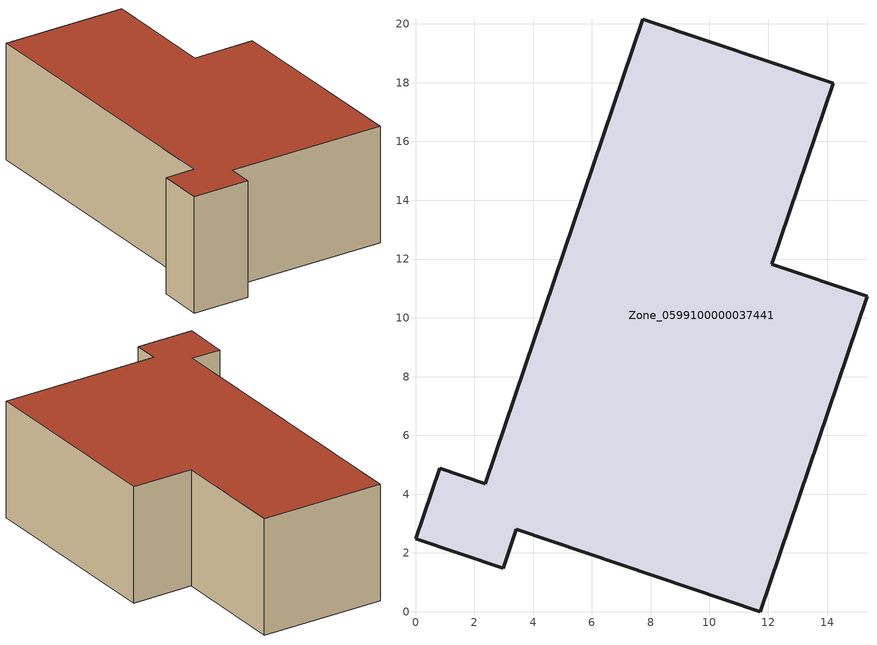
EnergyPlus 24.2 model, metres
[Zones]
Zone_0599100000037441
 floor ground (C_G): 2.38,4.36 7.73,20.16 14.22,17.98 12.12,11.83 15.36,10.73 11.72,0 3.43,2.8 2.98,1.48 0,2.49 0.82,4.89 z0
 wall outside (C_F): 11.72,0 15.36,10.73 12.12,11.83 14.22,17.98 7.73,20.16 2.38,4.36 0.82,4.89 0,2.49 2.98,1.48 3.43,2.8 11.72,0 z0:6.4
 roof outside (C_R): 7.73,20.16 2.38,4.36 0.82,4.89 0,2.49 2.98,1.48 3.43,2.8 11.72,0 15.36,10.73 12.12,11.83 14.22,17.98 z6.4
[BUILDING]
Pand.0599100000037441: North Axis=0; Terrain=City; Loads Convergence Tolerance Value=0.04; Temperature Convergence Tolerance Value=0.4; Solar Distribution=FullExterior; Maximum Number of Warmup Days=25; Minimum Number of Warmup Days=1
[Site:Location]
Rotterdam.The.Hague.AP_ZH_NLD Design_Conditions: Latitude=51.96; Longitude=4.45; Time Zone=1; Elevation=-4.5
[SITE:GROUNDTEMPERATURE:BUILDINGSURFACE]
18, 18, 18, 18, 18, 18, 18, 18, 18, 18, 18, 18
[MATERIAL] Thermal Absorptance=0.9; Solar Absorptance=0.7; Visible Absorptance=0.7
Name | Roughness | Thickness | Conductivity | Density | Specific Heat
G.D.1965 | MediumSmooth | 0.15 | 1 | 540 | 1210
F.D.1965 | Rough | 0.3 | 0.857143 | 1920 | 840
R.D.1965 | MediumRough | 0.2 | 0.08 | 1500 | 1000
[CONSTRUCTION]
C_G: G.D.1965
C_F: F.D.1965
C_R: R.D.1965
[ZONE]
Zone_0599100000037441: Type=1; Multiplier=1; Ceiling Height=Autocalculate; Volume=Autocalculate; Floor Area=autocalculate; Part of Total Floor Area=Yes
[ZONEINFILTRATION:DESIGNFLOWRATE]
Infil_Zone_0599100000037441: Zone or ZoneList or Space or SpaceList=Zone_0599100000037441; Schedule=AlwaysOn; Design Flow Rate Calculation Method=Flow/Area; Flow Rate per Floor Area=0.0042; Constant Term Coefficient=1; Temperature Term Coefficient=0; Velocity Term Coefficient=0; Velocity Squared Term Coefficient=0
[HVACTEMPLATE:ZONE:IDEALLOADSAIRSYSTEM]
Zone_0599100000037441: Maximum Heating Supply Air Temperature=50; Minimum Cooling Supply Air Temperature=13; Maximum Heating Supply Air Humidity Ratio=0.0156; Minimum Cooling Supply Air Humidity Ratio=0.0077; Heating Limit=NoLimit; Cooling Limit=NoLimit; Dehumidification Control Type=ConstantSensibleHeatRatio; Cooling Sensible Heat Ratio=0.7; Dehumidification Setpoint=60; Humidification Control Type=None; Humidification Setpoint=30; Outdoor Air Method=None; Outdoor Air Flow Rate per Person=0.00944; Outdoor Air Flow Rate per Zone Floor Area=0; Outdoor Air Flow Rate per Zone=0; Demand Controlled Ventilation Type=None; Outdoor Air Economizer Type=NoEconomizer; Heat Recovery Type=None; Sensible Heat Recovery Effectiveness=0.7; Latent Heat Recovery Effectiveness=0.65
[ZONECONTROL:THERMOSTAT]
ThermostatControl_Zone_0599100000037441: Zone or ZoneList=Zone_0599100000037441; Control Type Schedule=DualSetpointControlType; Control 1=Thermostat_Zone_0599100000037441; Temperature Difference Between Cutout And Setpoint=0
[THERMOSTATSETPOINT:DUALSETPOINT]
Thermostat_Zone_0599100000037441: Heating Setpoint Temperature Schedule=HeatingSetpoint_Zone_0599100000037441; Cooling Setpoint Temperature Schedule=CoolingSetpoint_Zone_0599100000037441
[SCHEDULE:COMPACT]
HeatingSetpoint_Zone_0599100000037441: Through: 12/31, For: AllDays, Until: 24:00, 21
CoolingSetpoint_Zone_0599100000037441: Through: 12/31, For: AllDays, Until: 24:00, 24
DualSetpointControlType: Through: 12/31, For: AllDays, Until: 24:00, 4
AlwaysOn: Through: 12/31, For: AllDays, Until: 24:00, 1
